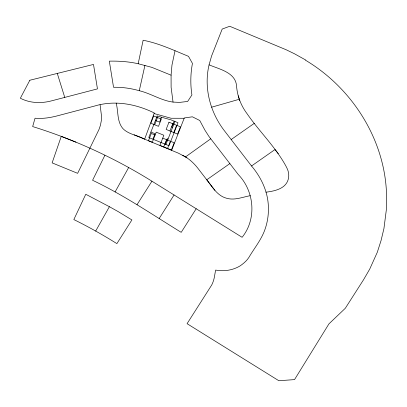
<?xml version="1.0" encoding="UTF-8"?>
<svg xmlns="http://www.w3.org/2000/svg" width="407" height="407" viewBox="0 0 407 407"><rect width="100%" height="100%" fill="white"/><g stroke="black" fill="none" stroke-linecap="round" stroke-linejoin="round"><path stroke-width="0.61" d="M171.082 75.173L171.108 87.312L173.046 102.086L179.609 102.391L187.658 101.45L191.916 94.953C190.298 84.503 190.481 73.804 192.44 63.416L188.492 56.339C173.662 50.244 158.974 43.32 143.127 40.242L138.182 63.731L151.847 67.353L171.082 75.173L171.968 65.135L175.025 50.727M173.046 102.086C161.121 100.539 150.86 93.473 139.265 90.705L144.948 65.318M209.081 64.825C203.642 87.495 210.088 111.986 224.089 130.342L251.531 165.975C261.447 177.661 268.244 192.272 268.406 207.784A66.728 62.897 27.9 0 1 264.087 231.781C260.312 241.036 253.897 248.86 248.881 257.433C246.678 260.867 243.544 263.477 240.247 265.807C232.946 270.258 223.982 271.683 215.613 270.07L214.372 277.101A32.743 30.866 27.9 0 1 211.691 285.048L187.072 323.677L278.851 380.733L294.536 379.609L328.942 323.87L345.304 308.272L363.553 279.736L369.719 269.103L377.304 252.269L381.059 240.532L383.938 228.536L386.299 210.114A158.267 149.191 27.9 0 0 386.426 191.438C383.755 137.739 351.404 87.632 305.576 60.261L305.723 60.033L294.434 53.755L286.085 49.72L229.716 26.267L222.202 29.055L211.584 55.978L209.081 64.825C219.164 69.226 235.622 72.263 236.574 86.096C237.286 96.067 241.051 105.713 247.049 113.685C258.964 131.008 274.384 145.864 284.854 164.163C286.859 167.735 288.97 171.479 288.756 175.722C288.365 187.983 276.073 190.969 265.99 192.17M154.685 124.791L157.519 117.547M152.905 139.199L155.047 133.725L150.9 132.041M161.498 117.221L159.58 122.136L155.433 120.452M163.726 146.922L166.56 139.677M169.958 130.983L172.792 123.738M165.125 144.154L167.267 138.68L168.076 139.011M174.13 121.123L171.795 127.091L172.609 127.422M165.934 144.485L174.944 121.454M167.547 148.469L170.375 141.224M173.774 132.534L176.607 125.29M171.627 150.361L184.295 117.959L192.369 116.809L199.745 120.492L204.935 130.184L208.923 136.401L238.324 174.593C254.406 191.265 256.868 218.986 242.119 237.306L151.933 181.201C114.718 158.023 74.552 139.55 32.662 126.577L35.043 118.218C42.287 118.905 49.598 117.806 56.614 116.031L94.999 105.932C114.805 99.99 136.055 103.983 154.294 112.968L144.638 139.179C137.607 135.2 128.541 134.549 122.787 128.47C116.885 121.469 118.432 111.432 116.173 103.113M104.914 155.235L92.587 180.276C123.616 194.989 152.04 214.392 181.212 232.351L196.189 208.74M115.095 191.936L128.678 167.491M95.66 231.074L109.391 206.7L118.152 211.589L131.899 219.928L116.88 243.62C102.925 234.91 88.589 226.831 73.83 219.571L85.78 194.261L109.391 206.7M159.152 218.559L174.069 194.968M137.017 204.711L151.933 181.201M134.147 134.819L178.317 153.134L185.495 156.924L210.765 138.792M231.171 139.535L254.4 123.265M229.869 163.599L206.756 179.782C212.337 186.813 217.292 195.92 226.709 198.28C234.625 200.59 242.572 197.049 250.3 195.686M251.531 165.975L275.005 149.542L278.296 153.658M211.609 107.204L239.331 99.262M184.173 118.274L171.103 118.259L154.08 113.553M138.182 63.731C128.729 61.61 119.002 60.948 109.33 61.147L113.543 87.296C122.227 87.057 130.912 88.365 139.265 90.705M75.967 142.15L61.269 136.37L52.121 162.876L77.635 173.331L98.957 129.574L100.427 125.305L101.287 120.859L101.541 116.305L100.081 104.741M155.108 135.032L151.287 133.481L148.453 140.725L152.274 142.277L156.232 132.153L163.863 135.251L159.91 145.37L171.362 150.02L174.196 142.776L162.739 138.131M185.495 156.924C190.125 159.737 194.098 163.543 197.481 167.755L214.891 190.339M182.728 155.23L186.899 157.774M238.212 95.803L239.748 100.529M57.285 73.428L64.744 97.37M153.704 115.995L150.87 123.24L158.506 126.338L161.335 119.093L153.704 115.995M157.168 116.026L148.764 137.52L169.012 145.737L178.017 122.705L170.95 119.836L157.168 116.026M168.971 122.192L166.142 129.436L177.594 134.081L180.428 126.836L168.971 122.192M29.833 80.24L20.35 98.224C29.843 103.205 41.107 103.587 51.343 100.9L97.456 88.889L93.498 64.438L29.833 80.24"/></g></svg>
